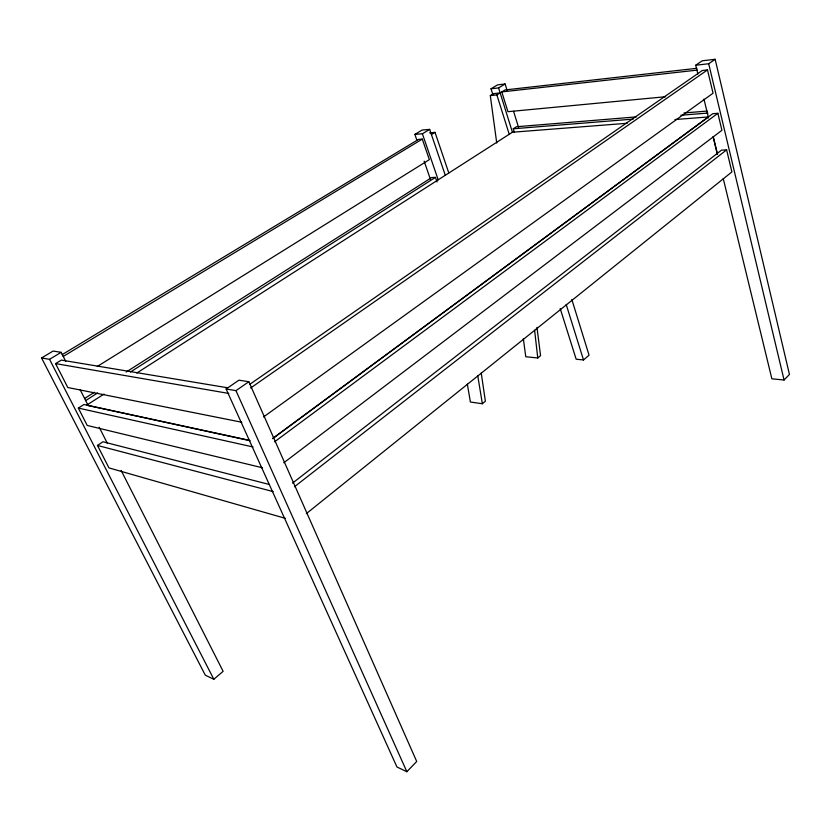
<?xml version="1.0" encoding="UTF-8"?>
<svg xmlns="http://www.w3.org/2000/svg" width="831" height="831" viewBox="0 0 831 831"><rect width="100%" height="100%" fill="white"/><g stroke="black" fill="none" stroke-linecap="round" stroke-linejoin="round"><path stroke-width="1.25" d="M406.858 771.719L416.715 761.476L248.853 381.73L238.954 380.172L226.115 388.991L396.938 766.971L406.858 771.719L235.962 390.643L226.115 388.991M723.261 178.613L771.874 378.801L784.069 380.016L789.45 374.438L715.148 59.281L702.185 60.808L695.724 65.234L697.863 74.021M65.774 361.392L61.162 352.323L53.101 351.056L41.55 357.974L205.309 675.198L213.837 679.28L223.124 671.303L121.139 470.439M560.219 308.592L576.163 359.221L583.518 359.958L589.065 355.201L571.821 299.472M467.344 384.109L470.398 402.027L482.354 403.752L485.387 401.248L481.242 373.088M523.333 338.747L525.774 356.748L537.771 357.964L540.566 355.658L536.951 327.331M306.338 513.641L731.893 171.924L726.616 149.871L721.495 150.151L292.533 483.123M294.434 486.769L726.616 149.871M283.807 462.763L721.931 130.29L717.87 113.296L712.718 113.712L272.703 438.467M274.542 441.832L717.87 113.296M272.641 438.623L708.469 116.932L674.938 119.55M263.531 416.965L713.06 93.217L707.493 69.929L702.299 70.5L250.006 384.182M250.682 387.952L707.493 69.929M235.962 390.643L248.853 381.73M695.724 65.234L708.698 63.738L715.148 59.281M285.355 518.336L108.954 467.895L97.456 445.437L102.93 441.77L269.234 484.452M86.569 405.248L104.041 394.05M136.803 373.046L512.426 132.233L627.218 123.268M85.645 400.604L97.663 392.928M130.457 371.997L435.454 177.377L437.054 181.999M514.399 132.399L513.267 128.784L516.456 126.748L636.297 116.901M262.451 467.77L87.224 425.451L78.332 408.083L83.952 404.489L249.134 440.264M84.575 398.516L94.433 392.242M126.187 372.028L431.715 177.543L435.454 177.377M97.248 366.492L429.357 159.645L422.283 139.109L418.523 139.4L62.19 354.608M431.424 134.56L435.029 132.378L448.813 173.014M490.3 95.617L496.876 94.9L500.158 92.906L493.583 93.643L490.3 95.617L496.741 143.036M665.589 96.728L507.949 111.697L501.789 91.919L505.04 89.945L696.835 68.308M241.863 422.262L67.799 387.516L55.563 363.604L61.349 360.093L227.538 387.765M63.187 356.478L422.283 139.109M416.975 140.481L414.877 134.393L422.387 133.77L429.669 129.387L445.291 175.268M492.866 94.682L491.017 88.792L498.6 87.92L505.123 83.993L507.045 90.184M41.55 357.974L49.548 359.324L61.162 352.323M414.877 134.393L422.148 130.041L429.669 129.387M491.017 88.792L497.53 84.887L505.123 83.993M501.789 91.919L697.469 70.095M429.596 132.825L435.029 132.378M683.975 112.985L707.171 111.074M513.267 128.784L633.139 119.103M680.818 115.249L707.887 113.068M534.603 330.239L537.771 357.964M55.563 363.604L228.826 393.447M250.162 440.721L88.221 405.601L80.16 389.729M78.332 408.083L253.04 446.964M97.456 445.437L273.243 491.62M49.548 359.324L213.837 679.28M99.19 427.217L107.272 443.141M424.142 161.162L430.468 179.423M422.387 133.77L438.207 179.818M496.876 94.9L509.226 134.279M498.6 87.92L512.426 132.233M566.191 304.468L583.518 359.958M513.558 111.24L518.544 127.34M713.32 136.907L717.558 154.389M703.95 99.118L708.521 117.94M713.091 136.762L717.361 154.327M708.698 63.738L784.069 380.016M477.752 375.705L482.354 403.752"/></g></svg>
